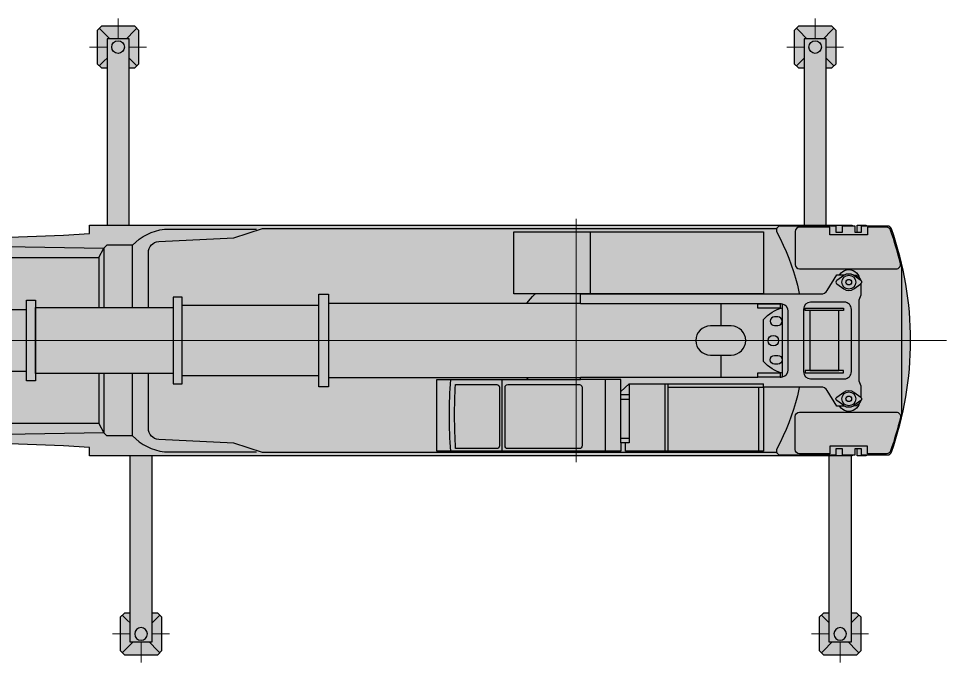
# Model space of a CAD drawing. Header units: millimetres. Extents: x 71603 to 88357, y -346 to 24116.
# Drawn here: x 77282 to 88357, y -346 to 7334 of the extents above; entities that cross this region are included whole.
import ezdxf

# ---------------------------------------------------------------- set-up
doc = ezdxf.new("R2010")
doc.units = ezdxf.units.MM
doc.set_wipeout_variables(frame=1)
doc.layers.get('0').update_dxf_attribs({"color": 170})
doc.layers.add('Техника. Кран GROVE GMK4100', color=250, linetype='Continuous', lineweight=20)
doc.layers.add('Техника. Кран GROVE GMK4100 Штрих', color=7, linetype='Continuous', true_color=0xffda6b)

# ---------------------------------------------------------------- blocks, each defined once
blk = doc.blocks.new('Grove GMK4100-20200927.16455901')
at = {"color": 0, "linetype": 'ByBlock', "lineweight": -2, "transparency": 16777216}
blk.add_wipeout([(-249.0000000000001, 199.19999999999993), (-199.20000000000016, 248.9999999999999), (199.19999999999993, 249.00000000000148), (248.99999999999994, 199.2000000000014), (248.99999999999994, -199.20000000000016), (199.19999999999993, -249.0000000000001), (-199.20000000000016, -249.0000000000001), (-249.0000000000001, -199.20000000000016)], dxfattribs=at)
at = {"layer": 'Техника. Кран GROVE GMK4100 Штрих', "true_color": 0xadadad, "transparency": 16777216}
h = blk.add_hatch(color=253, dxfattribs=at)
h.dxf.hatch_style = 1
h.paths.add_polyline_path([(-249.0000000000001, 199.200000000011), (-249.0000000000001, -199.1999999999891), (-199.2000000000001, -248.9999999999891), (199.1999999999999, -248.9999999999891), (248.9999999999999, -199.1999999999891), (248.9999999999999, 199.200000000011), (199.1999999999999, 249.0000000000111), (-199.2000000000001, 249.0000000000111)])
at = {"color": 0, "linetype": 'ByBlock', "lineweight": -2, "transparency": 16777216}
for p, q in [((-224.1000000000001, 224.1000000000001), (-70.90700708736706, 70.90700708736638)), ((224.0999999999999, 224.1000000000001), (70.90700708736534, 70.90700708736638)), ((-70.90700708736706, -70.90700708736638), (-224.1000000000001, -224.1000000000001)), ((70.90700708736706, -70.90700708736638), (224.0999999999999, -224.1000000000001))]:
    blk.add_line(p, q, dxfattribs=at)
at = {"color": 0, "linetype": 'ByBlock', "lineweight": 5, "transparency": 16777216}
for points in [[(0, 0), (0, 340)], [(-340, 0), (0, 0)], [(0, 0), (340, 0)], [(0, -340), (0, 0)]]:
    blk.add_lwpolyline(points, dxfattribs=at)
at = {"color": 0, "linetype": 'ByBlock', "lineweight": -2, "transparency": 16777216}
blk.add_lwpolyline([(-249.0000000000001, 199.2000000000001), (-249.0000000000001, -199.2000000000001), (-199.2000000000001, -249.0000000000001), (199.1999999999999, -249.0000000000001), (248.9999999999999, -199.2000000000001), (248.9999999999999, 199.2000000000001), (199.1999999999999, 249.0000000000001), (-199.2000000000001, 249.0000000000001)], close=True, dxfattribs=at)
blk.add_circle((0, 0), 100.2776510902387, dxfattribs=at)
blk = doc.blocks.new('Grove GMK4100-20200927.164601')
at = {"color": 0, "linetype": 'ByBlock', "lineweight": -2, "transparency": 16777216}
blk.add_wipeout([(129.99999999999977, -2912.2687313229762), (129.99999999999977, 96.81407056026364), (-130, 96.81407056026364), (-130, -2912.2687313229762)], dxfattribs=at)
at = {"layer": 'Техника. Кран GROVE GMK4100 Штрих', "true_color": 0xadadad, "transparency": 16777216}
h = blk.add_hatch(color=253, dxfattribs=at)
h.dxf.hatch_style = 1
h.paths.add_polyline_path([(-130, 96.81407056026364), (-130, -2912.268731322976), (130, -2912.268731322976), (130, 96.81407056026364)])
at = {"color": 0, "linetype": 'ByBlock', "lineweight": -2, "transparency": 16777216}
blk.add_lwpolyline([(-130, 96.81407056026364), (-130, -2912.268731322976), (130, -2912.268731322976), (130, 96.81407056026364)], close=True, dxfattribs=at)
blk.add_circle((0, 0), 75.12950752593702, dxfattribs=at)
blk = doc.blocks.new('Grove GMK4100-20200927.131759')
at = {"color": 0, "linetype": 'ByBlock', "lineweight": -2, "transparency": 16777216}
for points in [[(3291.834246215937, -1375), (-5808.712809504592, -1375), (-5808.712809504592, -1277.8827248562593), (-6121.936378459213, -1256.7264922744935), (-7198.160105694168, -1217.770583159333), (-7198.160105694168, -1217.770583159333), (-7212.830532529945, -1214.5007994087664), (-7225.517996739533, -1206.442191511007), (-7234.713737971794, -1194.55306822505), (-7239.324222519652, -1180.2472532691208), (-7279.895754034633, -889.149597691895), (-7279.895754034633, -782.6377466226695), (-7276.382234926016, -769.4309906117778), (-7276.382234926018, -769.4309906117778), (-7284.2532950531195, -577.1727231396744), (-7289.419223399634, -384.8227603551277), (-7291.878997787411, -192.41916239277452), (-7291.632131502849, -4.547473508864641e-12), (-7291.632131502847, 9.094947017729282e-13), (-7291.632131502847, 9.094947017729282e-13), (-7291.87899778741, 192.41916239277634), (-7289.419223399631, 384.8227603551295), (-7284.253295053118, 577.1727231396744), (-7276.382234926016, 769.4309906117742), (-7276.382234926016, 769.4309906117787), (-7279.895754034633, 782.6377466226695), (-7279.895754034633, 889.1495976918968), (-7239.324222519652, 1180.2472532691227), (-7239.324222519652, 1180.2472532691227), (-7234.713737971796, 1194.5530682250528), (-7225.517996739533, 1206.4421915110079), (-7212.830532529945, 1214.5007994087673), (-7198.160105694169, 1217.770583159333), (-7198.160105694168, 1217.770583159333), (-6121.936378459213, 1256.7264922744944), (-5808.712809504592, 1277.8827248562611), (-5808.712809504592, 1375.000000000001), (3291.834246215937, 1375.000000000001)], [(3352.8265753478627, 1375), (3459.999999999985, 1375), (3459.999999999985, -1375), (3352.8265753478627, -1375)]]:
    blk.add_wipeout(points, dxfattribs=at)
at = {"layer": 'Техника. Кран GROVE GMK4100 Штрих', "transparency": 16777216}
h = blk.add_hatch(color=256, dxfattribs=at)
h.dxf.hatch_style = 1
edge = h.paths.add_edge_path()
edge.add_line((3291.834246215934, 1375), (3291.834246215934, -1375))
edge.add_line((3291.834246215934, -1375), (-5808.712809504592, -1375))
edge.add_line((-5808.712809504592, -1375), (-5808.712809504592, -1277.882724856259))
edge.add_line((-5808.712809504592, -1277.882724856259), (-6121.936378459213, -1256.726492274494))
edge.add_line((-6121.936378459213, -1256.726492274494), (-7198.160105694168, -1217.770583159332))
edge.add_arc((-7196.155407597211, -1174.230629976098), 43.58607963166883, 187.9344464711009, 267.36380797010895, ccw=False)
edge.add_line((-7239.324222519652, -1180.247253269121), (-7279.895754034631, -889.1495976918959))
edge.add_line((-7279.895754034631, -889.1495976918959), (-7279.895754034631, -782.6377466226695))
edge.add_line((-7279.895754034631, -782.6377466226695), (-7276.382234926015, -769.4309906117787))
edge.add_arc((6387.059280238689, -113.7589674217077), 13679.16444233055, 179.5235100890762, 182.7473636859954, ccw=False)
edge.add_arc((6387.059280238689, 113.7589674217077), 13679.16444233055, 177.2526363140046, 180.4764899109238, ccw=False)
edge.add_line((-7276.382234926015, 769.4309906117787), (-7279.895754034631, 782.6377466226695))
edge.add_line((-7279.895754034631, 782.6377466226695), (-7279.895754034631, 889.1495976918959))
edge.add_line((-7279.895754034631, 889.1495976918959), (-7239.324222519652, 1180.247253269121))
edge.add_arc((-7196.155407597211, 1174.230629976098), 43.58607963166811, 92.63619202989099, 172.0655535288991, ccw=False)
edge.add_line((-7198.160105694168, 1217.770583159332), (-6121.936378459213, 1256.726492274494))
edge.add_line((-6121.936378459213, 1256.726492274494), (-5808.712809504592, 1277.882724856259))
edge.add_line((-5808.712809504592, 1277.882724856259), (-5808.712809504592, 1375))
edge.add_line((-5808.712809504592, 1375), (3291.834246215934, 1375))
h = blk.add_hatch(color=256, dxfattribs=at)
h.dxf.hatch_style = 1
h.paths.add_polyline_path([(3352.826575347863, -1375), (3352.826575347863, 1375), (3459.999999999985, 1375), (3459.999999999985, -1375)])
h = blk.add_hatch(color=256, dxfattribs=at)
h.dxf.hatch_style = 1
h.set_gradient(color1=(115, 115, 115), color2=(194, 194, 194), tint=1)
edge = h.paths.add_edge_path()
edge.add_line((-7052.429133605826, 1094.759561568918), (-6912.903099228297, 1016.168852927552))
edge.add_arc((-6924.1232612266, 996.2491354983043), 22.8623528476238, -48.9579324491051, 60.608781343786404, ccw=False)
edge.add_arc((-6808.795527204683, 863.7763186899391), 152.7779996564998, 131.0420675509025, 179.6658961007148)
edge.add_arc((632.3842738118728, 2.824498790255886e-13), 7643.023288342755, 173.5041316482322, 186.4958683517631)
edge.add_arc((-6808.795527204714, -863.776318689883), 152.7779996565356, 180.3341038990753, 228.9579324491172)
edge.add_arc((-6924.123261226609, -996.2491354983146), 22.86235284762342, -60.608781343786006, 48.95793244912511, ccw=False)
edge.add_line((-6912.903099228305, -1016.168852927562), (-7052.429133605801, -1094.759561568917))
edge.add_arc((-7063.649295604125, -1074.83984413968), 22.86235284762371, 264.90389127333475, 299.39121865627123, ccw=False)
edge.add_arc((-7050.183862943449, -923.8468126891365), 174.4546132812094, 189.8241824925098, 264.903891273334, ccw=False)
edge.add_line((-7222.080268785146, -953.6131989965575), (-7247.515998881589, -795.5625059537618))
edge.add_arc((11977.52218496757, 2.957632209079993), 19241.61447440182, 177.7245587295855, 182.3784374475854, ccw=False)
edge.add_line((-7248.920373471461, 766.9171393520937), (-7222.042221206031, 953.83208891575))
edge.add_arc((-7050.183862943442, 923.8468126891314), 174.4546132812169, 95.09610872667679, 170.1028499843459, ccw=False)
edge.add_arc((-7063.649295604147, 1074.83984413968), 22.86235284762368, 60.608781343735814, 95.09610872667912, ccw=False)
at = {"color": 0, "linetype": 'ByBlock', "lineweight": -2, "transparency": 16777216}
for p, q in [((2686.5504079932, 1375), (2686.5504079932, -1375)), ((2989.192327104567, -1375), (2989.192327104567, 1375))]:
    blk.add_line(p, q, dxfattribs=at)
for points in [[(3291.834246215934, 1375), (3291.834246215934, -1375), (-5808.712809504592, -1375), (-5808.712809504592, -1277.882724856259), (-6121.936378459213, -1256.726492274494), (-7198.160105694168, -1217.770583159332, -0.3611530561092817), (-7239.324222519652, -1180.247253269121), (-7279.895754034631, -889.1495976918959), (-7279.895754034631, -782.6377466226695), (-7276.382234926015, -769.4309906117787, -0.01406764284577776), (-7291.632131502847, 0, -0.01406764284577776), (-7276.382234926015, 769.4309906117787), (-7279.895754034631, 782.6377466226695), (-7279.895754034631, 889.1495976918959), (-7239.324222519652, 1180.247253269121, -0.3611530561092817), (-7198.160105694168, 1217.770583159332), (-6121.936378459213, 1256.726492274494), (-5808.712809504592, 1277.882724856259), (-5808.712809504592, 1375)], [(-7052.429133605826, 1094.759561568918), (-6912.903099228297, 1016.168852927552, -0.5181665174371505), (-6909.111543755447, 979.0057159912711, 0.2154031603997809), (-6961.570929409863, 864.6671947120618, 0.05674794351061465), (-6961.570929409933, -864.6671947114462, 0.2154031604008307), (-6909.111543755462, -979.0057159912765, -0.518166517437244), (-6912.903099228305, -1016.168852927562), (-7052.429133605801, -1094.759561568917, -0.1516255561980948), (-7065.680081818762, -1097.611824402268, -0.3398421760004866), (-7222.080268785146, -953.6131989965575), (-7247.515998881589, -795.5625059537618, -0.02030916821908614), (-7248.920373471461, 766.9171393520937), (-7222.042221206031, 953.83208891575, -0.3394870628608464), (-7065.680081818789, 1097.611824402268, -0.1516255561981221)]]:
    blk.add_lwpolyline(points, format="xyb", close=True, dxfattribs=at)
for points in [[(-5298.097796681453, 1137.134854744771, -0.1662659055390746), (-4917.087489025202, 1329.24682380131)], [(2686.5504079932, -1334.415505756217), (-3744.060602991027, -1334.415505756217), (-4089.268908004276, -1222.723262985877), (-4984.609266205177, -1179.073534168212, -0.4000166114830424), (-5107.509232143871, -1050.035970288934), (-5107.509232143871, 1050.035970288935, -0.4000166114830424), (-4984.609266205177, 1179.073534168211), (-4089.268908004276, 1222.723262985877), (-3744.060602991027, 1334.415505756217), (2686.5504079932, 1334.415505756217)], [(-7276.382234926015, 769.4309906117787, -0.0005288306343128506), (-7274.964709153515, 798.3320852056495), (-7249.245399150677, 958.1448664829431, -0.3632507626532749), (-7051.486974786501, 1125.837291649776), (-5639.596842986473, 1102.91382417758), (-5639.596842986473, 0), (-5639.596842986473, -1102.91382417758), (-7051.486974786501, -1125.837291649776, -0.3632507626532749), (-7249.245399150677, -958.1448664829431), (-7274.964709153515, -798.3320852056495, -0.0005288306343128506), (-7276.382234926015, -769.4309906117787)], [(-5698.260675176862, -989.0140600611921), (-6808.577816130244, -989.0140600611921, -0.4163145322948332), (-6934.0316118747, -863.0963492661249, -0.03232132957061997), (-6983.098945478065, 0, -0.03232132957061997), (-6934.0316118747, 863.0963492661249, -0.4163145322948332), (-6808.577816130244, 989.0140600611921), (-5698.260675176862, 989.0140600611921)], [(-5298.097796681453, -1137.134854744771, 0.1662659055390746), (-4917.087489025202, -1329.24682380131)]]:
    blk.add_lwpolyline(points, format="xyb", dxfattribs=at)
for points in [[(-4917.087489025201, 1329.24682380131), (-3818.843671934971, 1329.24682380131)], [(-6808.577816130244, 989.0140600611921), (-7051.48697478653, 1125.837291649777)], [(-5298.097796681453, 1137.134854744771), (-5603.125101411773, 1137.134854744771), (-5639.596842986473, 1102.91382417758)], [(-5298.097796681453, -1137.134854744771), (-5298.097796681453, 0), (-5298.097796681453, 1137.134854744771)], [(-5698.260675176862, 989.0140600611921), (-5639.596842986473, 1102.91382417758)], [(-5698.260675176862, 989.0140600611921), (-5698.260675176862, -989.0140600611921)], [(-6808.577816130244, -989.0140600611921), (-7051.486974786501, -1125.837291649776)], [(-5698.260675176862, -989.0140600611921), (-5639.596842986473, -1102.91382417758)], [(-5298.097796681453, -1137.134854744771), (-5603.125101411773, -1137.134854744771), (-5639.596842986473, -1102.91382417758)], [(-4917.087489025201, -1329.24682380131), (-3818.843671934971, -1329.24682380131)]]:
    blk.add_lwpolyline(points, dxfattribs=at)
blk.add_lwpolyline([(3352.826575347863, -1375), (3352.826575347863, 1375), (3459.999999999985, 1375), (3459.999999999985, -1375)], close=True, dxfattribs=at)
blk.add_circle((0, 0), 740.4845340068568, dxfattribs=at)
blk = doc.blocks.new('Grove GMK4100-20200927.133642')
at = {"color": 0, "linetype": 'ByBlock', "lineweight": -2, "transparency": 16777216}
blk.add_wipeout([(2433.1155141658664, 385.25849417738846), (2166.8844858341317, 385.25849417738846), (2166.8844858341317, 435.7486297066571), (50.72356485779085, 435.7486297066571), (50.72356485779085, 554.720632342367), (-747.5449256845457, 554.720632342367), (-747.5449256845457, 1295.7232678072178), (2235.485283085406, 1295.7232678072178), (2235.485283085406, 554.720632342367), (2921.9859721534135, 554.720632342367), (2921.9859721534135, 554.720632342367), (2943.673198924873, 557.5194681637568), (2963.9392846553505, 565.7325708756862), (2981.4562141737442, 578.8217445409482), (2995.076121608918, 595.9292694481101), (2995.076121608918, 595.9292694481101), (3108.3510493334898, 783.1829472120744), (3201.1448783657715, 783.1829472120744), (3201.1448783657715, 783.1829472120744), (3225.653114230939, 793.4383220001882), (3251.9890301644346, 796.9377318377601), (3278.3249460979296, 793.4383220001882), (3302.833181963098, 783.1829472120744), (3311.0465602962418, 783.1829472120744), (3311.0465602962418, 783.1829472120744), (3336.8064103034917, 779.2063601404861), (3360.1679268679263, 767.6468332927479), (3378.956069900585, 749.580599636608), (3391.4215966166335, 726.6896896322987), (3394.730414894207, 714.9088929352101), (3395.4106125208596, 714.3972122483347), (3395.4106125208596, 714.3972122483347), (3401.9835432666127, 706.6218295378067), (3404.5385157167766, 696.7662671153721), (3402.5709650212643, 686.7768357429559), (3396.4694499379825, 678.6262830885589), (3396.4694499379825, 678.626283088558), (3396.4694499379825, 539.9177679159193), (3370.6776957854736, 479.65099682542586), (3370.6776957854736, -479.65099682542404), (3396.4694499379825, -539.9177679159175), (3396.4694499379825, -678.6262830885571), (3396.4694499379825, -678.6262830885571), (3402.5709650212643, -686.776835742955), (3404.5385157167766, -696.7662671153712), (3401.9835432666127, -706.6218295378067), (3395.4106125208596, -714.3972122483328), (3395.4106125208596, -714.3972122483328), (3394.730414894207, -714.9088929352092), (3394.730414894207, -714.9088929352092), (3385.6634357233843, -739.3460164535336), (3369.649360677201, -759.9113396347793), (3348.1791569673514, -774.6901579160731), (3323.2517767448344, -782.3065108737555), (3311.0465602962418, -783.1829472120726), (3302.833181963098, -783.1829472120726), (3302.833181963098, -783.1829472120726), (3278.3249460979296, -793.4383220001873), (3251.9890301644346, -796.9377318377583), (3225.653114230939, -793.4383220001873), (3201.1448783657715, -783.1829472120726), (3201.1448783657715, -783.1829472120726), (3108.3510493334898, -783.1829472120726), (2995.076121608918, -595.9292694481082), (2995.076121608918, -595.9292694481082), (2981.4562141737442, -578.8217445409482), (2963.9392846553505, -565.7325708756853), (2943.673198924873, -557.5194681637558), (2921.9859721534135, -554.7206323423661), (2921.9859721534135, -554.7206323423661), (2235.485283085406, -554.7206323423661), (2235.485283085406, -1321.7890407906589), (587.6847259560013, -1321.7890407906589), (587.6847259560013, -1221.3305232936318), (533.1150897721234, -1221.3305232936318), (533.1150897721234, -1321.7890407906589), (-1663.443583620654, -1321.7890407906589), (-1663.443583620654, -465.83934126374425), (50.72356485779085, -465.8393412637424), (50.72356485779085, -435.7486297066571), (2166.884475834143, -435.7486297066571), (2166.8844858341317, -385.2584941773903), (2433.1155141658664, -385.2584941773903), (2433.1155141658664, -435.7486297066571), (2443.2513938840193, -435.7486297066571), (2443.2513938840193, -435.7486297066571), (2447.8176701774073, -435.6264973625948), (2452.370889314108, -435.26044956489295), (2456.8980314740593, -434.6515330183829), (2461.3861514036826, -433.80148890521014), (2461.3861514036826, -389.4281148928121), (2461.3861514036826, -389.4281148928121), (2406.9338589091726, -373.39304362637176), (2355.272487484741, -349.87117356945873), (2307.425610777119, -319.32854667272477), (2264.3412253401343, -282.3703080790783), (2234.612867025832, -249.57878333789267), (2234.612867025832, 249.57878333789267), (2234.612867025832, 249.57878333789267), (2273.387497485588, 291.03603482827566), (2317.5990208973353, 326.63823793482425), (2366.37146844727, 355.6800014559385), (2418.738505122941, 377.5859170550748), (2461.3861514036826, 389.428114892813), (2461.3861514036826, 433.80148890521104), (2461.3861514036826, 433.80148890521104), (2456.8980314740593, 434.6515330183838), (2452.370889314108, 435.26044956489386), (2447.8176701774073, 435.6264973625948), (2443.2513938840193, 435.7486297066571), (2443.2513938840193, 435.7486297066571), (2433.1155141658664, 435.7486297066571)], dxfattribs=at)
at = {"layer": 'Техника. Кран GROVE GMK4100 Штрих', "transparency": 16777216}
h = blk.add_hatch(color=256, dxfattribs=at)
h.dxf.hatch_style = 1
edge = h.paths.add_edge_path()
edge.add_line((2433.115514165867, 435.7486297066571), (2433.115514165867, 385.2584941773894))
edge.add_line((2433.115514165867, 385.2584941773894), (2166.884485834133, 385.2584941773894))
edge.add_line((2166.884485834133, 385.2584941773894), (2166.884485834133, 435.7486297066571))
edge.add_line((2166.884485834133, 435.7486297066571), (50.72356485779164, 435.7486297066571))
edge.add_line((50.72356485779164, 435.7486297066571), (50.72356485779164, 554.720632342367))
edge.add_line((50.72356485779164, 554.720632342367), (-747.5449256845459, 554.720632342367))
edge.add_line((-747.5449256845459, 554.720632342367), (-747.5449256845459, 1295.723267807218))
edge.add_line((-747.5449256845459, 1295.723267807218), (2235.485283085407, 1295.723267807218))
edge.add_line((2235.485283085407, 1295.723267807218), (2235.485283085407, 554.720632342367))
edge.add_line((2235.485283085407, 554.720632342367), (2921.985972153414, 554.720632342367))
edge.add_arc((2921.985972153414, 640.1435219841078), 85.42288964174077, 270, 328.8290963975832)
edge.add_line((2995.076121608919, 595.9292694481082), (3108.351049333491, 783.1829472120735))
edge.add_line((3108.351049333491, 783.1829472120735), (3201.144878365772, 783.1829472120735))
edge.add_arc((3251.989030164435, 696.0883929450283), 100.8493388927303, 59.72442632841887, 120.2755736715811, ccw=False)
edge.add_line((3302.833181963098, 783.1829472120735), (3311.046560296243, 783.1829472120735))
edge.add_arc((3311.046560296243, 697.7600575703364), 85.42288964173713, 11.580950680652222, 90, ccw=False)
edge.add_line((3394.730414894208, 714.908892935211), (3395.41061252086, 714.3972122483319))
edge.add_arc((3381.637748767855, 696.0883929450356), 22.91079745970457, -49.656599330576626, 53.04757671645649, ccw=False)
edge.add_line((3396.469449937984, 678.6262830885571), (3396.469449937984, 539.9177679159184))
edge.add_line((3396.469449937984, 539.9177679159184), (3370.677695785474, 479.650996825425))
edge.add_line((3370.677695785474, 479.650996825425), (3370.677695785474, -479.650996825425))
edge.add_line((3370.677695785474, -479.650996825425), (3396.469449937984, -539.9177679159184))
edge.add_line((3396.469449937984, -539.9177679159184), (3396.469449937984, -678.6262830885607))
edge.add_arc((3381.637748767856, -696.0883929450356), 22.91079745970347, -53.0475767164603, 49.656599330574124, ccw=False)
edge.add_line((3395.41061252086, -714.3972122483319), (3394.730414894208, -714.9088929352074))
edge.add_arc((3311.046560296239, -697.7600575703254), 85.42288964174469, 270.00000000000244, 348.4190493193435, ccw=False)
edge.add_line((3311.046560296243, -783.1829472120735), (3302.833181963098, -783.1829472120735))
edge.add_arc((3251.989030164435, -696.0883929450283), 100.8493388927303, 239.7244263284189, 300.2755736715811, ccw=False)
edge.add_line((3201.144878365772, -783.1829472120735), (3108.351049333491, -783.1829472120735))
edge.add_line((3108.351049333491, -783.1829472120735), (2995.076121608919, -595.9292694481119))
edge.add_arc((2921.985972153412, -640.1435219841151), 85.4228896417457, 31.17090360241821, 89.99999999999878)
edge.add_line((2921.985972153414, -554.720632342367), (2235.485283085407, -554.720632342367))
edge.add_line((2235.485283085407, -554.720632342367), (2235.485283085407, -1321.78904079066))
edge.add_line((2235.485283085407, -1321.78904079066), (587.6847259560018, -1321.78904079066))
edge.add_line((587.6847259560018, -1321.78904079066), (587.6847259560018, -1221.330523293633))
edge.add_line((587.6847259560018, -1221.330523293633), (533.1150897721236, -1221.330523293633))
edge.add_line((533.1150897721236, -1221.330523293633), (533.1150897721236, -1321.78904079066))
edge.add_line((533.1150897721236, -1321.78904079066), (-1663.443583620654, -1321.78904079066))
edge.add_line((-1663.443583620654, -1321.78904079066), (-1663.443583620654, -465.8393412637452))
edge.add_line((-1663.443583620654, -465.8393412637452), (50.72356485779164, -465.8393412637452))
edge.add_line((50.72356485779164, -465.8393412637452), (50.72356485779164, -435.7486297066571))
edge.add_line((50.72356485779164, -435.7486297066571), (2166.884475834144, -435.7486297066571))
edge.add_line((2166.884475834144, -435.7486297066571), (2166.884485834133, -385.2584941773894))
edge.add_line((2166.884485834133, -385.2584941773894), (2433.115514165867, -385.2584941773894))
edge.add_line((2433.115514165867, -385.2584941773894), (2433.115514165867, -435.7486297066571))
edge.add_line((2433.115514165867, -435.7486297066571), (2443.25139388402, -435.7486297066571))
edge.add_arc((2443.251393884031, -350.3257400649163), 85.42288964174077, 269.9999999999927, 282.256814013788)
edge.add_line((2461.386151403683, -433.8014889052138), (2461.386151403683, -389.428114892813))
edge.add_arc((2547.796033778455, 4.477463619987248), 403.2719585534379, 219.049191893591, 257.6271803186674, ccw=False)
edge.add_line((2234.612867025833, -249.5787833378927), (2234.612867025833, 249.5787833378927))
edge.add_arc((2547.796033778455, -4.477463619987248), 403.2719585534358, 102.3728196813326, 140.950808106409, ccw=False)
edge.add_line((2461.386151403683, 389.428114892813), (2461.386151403683, 433.8014889052101))
edge.add_arc((2443.251393884013, 350.3257400649163), 85.422889641741, 77.74318598619959, 89.99999999999514)
edge.add_line((2443.25139388402, 435.7486297066571), (2433.115514165867, 435.7486297066571))
edge = h.paths.add_edge_path(flags=16)
edge.add_arc((4968.819508526492, -893.8141910271734), 6421.470659896836, 176.7174534996032, 183.52935050982, ccw=False)
edge.add_line((-1442.115479822478, -526.1213693962782), (-948.8387817955081, -526.1213693962782))
edge.add_arc((-948.8387817955081, -557.7551208155201), 31.63375141924189, 0, 90, ccw=False)
edge.add_line((-917.2050303762662, -557.7551208155201), (-917.2050303762662, -1257.485139973796))
edge.add_arc((-948.8387817955081, -1257.485139973796), 31.63375141924189, 270, 360, ccw=False)
edge.add_line((-948.8387817955081, -1289.118891393038), (-1440.4721551275, -1289.118891393038))
edge = h.paths.add_edge_path(flags=16)
edge.add_line((-819.1393760247302, -526.1213693962782), (37.24133516826259, -526.1213693962782))
edge.add_arc((37.24133516826259, -557.7551208155201), 31.63375141924189, 0, 90, ccw=False)
edge.add_line((68.87508658750448, -557.7551208155201), (68.87508658750448, -1257.485139973796))
edge.add_arc((37.24133516826259, -1257.485139973796), 31.63375141924189, 270, 360, ccw=False)
edge.add_line((37.24133516826259, -1289.118891393038), (-819.1393760247302, -1289.118891393038))
edge.add_arc((-819.1393760247302, -1257.485139973796), 31.63375141924189, 180, 270, ccw=False)
edge.add_line((-850.773127443972, -1257.485139973796), (-850.773127443972, -557.7551208155201))
edge.add_arc((-819.1393760247302, -557.7551208155201), 31.63375141924189, 90, 180, ccw=False)
h = blk.add_hatch(color=256, dxfattribs=at)
h.dxf.hatch_style = 1
h.set_gradient(color1=(89, 89, 89), color2=(138, 138, 138), tint=1, name='CYLINDER')
h.paths.add_polyline_path([(2785.524086959864, 358.3166002092039), (2785.524086959864, -358.3166002091966), (3134.475913040151, -358.3166002091966), (3134.475913040151, 358.3166002092039)])
h = blk.add_hatch(color=256, dxfattribs=at)
h.dxf.hatch_style = 1
h.set_gradient(color1=(115, 115, 115), color2=(194, 194, 194), tint=1)
edge = h.paths.add_edge_path()
edge.add_arc((4968.819508526507, -893.8141910271952), 6421.470659896851, 176.717453499603, 183.5293505098198, ccw=False)
edge.add_line((-1442.115479822478, -526.1213693962782), (-948.8387817955081, -526.1213693962782))
edge.add_arc((-948.8387817955081, -557.7551208155201), 31.63375141924189, 0, 90, ccw=False)
edge.add_line((-917.2050303762662, -557.7551208155201), (-917.2050303762662, -1257.485139973796))
edge.add_arc((-948.8387817955081, -1257.485139973796), 31.63375141924189, 270.0000000000004, 360, ccw=False)
edge.add_line((-948.8387817955081, -1289.118891393038), (-1440.472155127503, -1289.118891393038))
at = {"layer": 'Техника. Кран GROVE GMK4100 Штрих', "true_color": 0xbdbdbd, "transparency": 16777216}
h = blk.add_hatch(color=9, dxfattribs=at)
h.dxf.hatch_style = 1
edge = h.paths.add_edge_path()
edge.add_line((-819.1393760247302, -526.1213693962782), (37.24133516826259, -526.1213693962782))
edge.add_arc((37.24133516826259, -557.7551208155201), 31.63375141924189, 0, 90, ccw=False)
edge.add_line((68.87508658750448, -557.7551208155201), (68.87508658750448, -1257.485139973796))
edge.add_arc((37.24133516826259, -1257.485139973796), 31.63375141924189, 270, 360, ccw=False)
edge.add_line((37.24133516826259, -1289.118891393038), (-819.1393760247302, -1289.118891393038))
edge.add_arc((-819.1393760247302, -1257.485139973796), 31.63375141924189, 180, 270, ccw=False)
edge.add_line((-850.773127443972, -1257.485139973796), (-850.773127443972, -557.7551208155201))
edge.add_arc((-819.1393760247302, -557.7551208155201), 31.63375141924189, 90, 180, ccw=False)
at = {"color": 0, "linetype": 'ByBlock', "lineweight": -2, "transparency": 16777216}
for p, q in [((164.7786348439113, 1295.723267807218), (164.7786348439113, 554.720632342367)), ((1724.344271279813, 435.7486297066571), (1724.344271279813, 173.6854650792957)), ((1724.344271279813, -173.6854650792957), (1724.344271279813, -435.7486297066571)), ((-887.8326748319087, -465.8393412637452), (-887.8326748319087, -1321.78904079066)), ((345.396324789559, -465.8393412637452), (345.396324789559, -1321.78904079066)), ((533.1150897721309, -1221.330523293633), (533.1150897721236, -465.8393412637452)), ((632.2112567139557, -518.6156945865587), (2235.485283085407, -518.6156945865587)), ((1056.756137253542, -518.6156945865587), (1056.756137253542, -1321.78904079066)), ((1092.741351805395, -518.6156945865587), (1092.741351805395, -1321.78904079066)), ((1092.741351805395, -554.720632342367), (2235.485283085407, -554.720632342367)), ((2173.399774270947, -554.720632342367), (2173.399774270947, -1321.78904079066))]:
    blk.add_line(p, q, dxfattribs=at)
for points in [[(2433.115514165867, 435.7486297066571), (2433.115514165867, 385.2584941773894), (2166.884485834133, 385.2584941773894), (2166.884485834133, 435.7486297066571), (50.72356485779164, 435.7486297066571), (50.72356485779164, 554.720632342367), (-747.5449256845459, 554.720632342367), (-747.5449256845459, 1295.723267807218), (2235.485283085407, 1295.723267807218), (2235.485283085407, 554.720632342367), (2921.985972153414, 554.720632342367, 0.2624807882050129), (2995.076121608919, 595.9292694481082), (3108.351049333491, 783.1829472120735), (3201.144878365772, 783.1829472120735, -0.2705283526048915), (3302.833181963098, 783.1829472120735), (3311.046560296243, 783.1829472120735, -0.3561776428954531), (3394.730414894208, 714.908892935211), (3395.41061252086, 714.3972122483319, -0.48075264966974), (3396.469449937984, 678.6262830885571), (3396.469449937984, 539.9177679159184), (3370.677695785474, 479.650996825425), (3370.677695785474, -479.650996825425), (3396.469449937984, -539.9177679159184), (3396.469449937984, -678.6262830885607, -0.48075264966974), (3395.41061252086, -714.3972122483319), (3394.730414894208, -714.9088929352074, -0.3561776428954531), (3311.046560296243, -783.1829472120735), (3302.833181963098, -783.1829472120735, -0.2705283526048915), (3201.144878365772, -783.1829472120735), (3108.351049333491, -783.1829472120735), (2995.076121608919, -595.9292694481119, 0.2624807882050129), (2921.985972153414, -554.720632342367), (2235.485283085407, -554.720632342367), (2235.485283085407, -1321.78904079066), (587.6847259560018, -1321.78904079066), (587.6847259560018, -1221.330523293633), (533.1150897721236, -1221.330523293633), (533.1150897721236, -1321.78904079066), (-1663.443583620654, -1321.78904079066), (-1663.443583620654, -465.8393412637452), (50.72356485779164, -465.8393412637452), (50.72356485779164, -435.7486297066571), (2166.884475834144, -435.7486297066571), (2166.884485834133, -385.2584941773894), (2433.115514165867, -385.2584941773894), (2433.115514165867, -435.7486297066571), (2443.25139388402, -435.7486297066571, 0.05353148598027818), (2461.386151403683, -433.8014889052138), (2461.386151403683, -389.428114892813, -0.1699362830090646), (2234.612867025833, -249.5787833378927), (2234.612867025833, 249.5787833378927, -0.1699362830090646), (2461.386151403683, 389.428114892813), (2461.386151403683, 433.8014889052101, 0.05353148598027818), (2443.25139388402, 435.7486297066571)], [(3283.765025793458, 371.5342340982752, 0.414213562373095), (3198.342136151718, 456.957123740016), (2796.348232750221, 456.957123740016, 0.414213562373095), (2710.92534310848, 371.5342340982752), (2710.92534310848, -371.5342340982752, 0.414213562373095), (2796.348232750221, -456.957123740016), (3198.342136151718, -456.957123740016, 0.414213562373095), (3283.765025793458, -371.5342340982752)], [(2403.443405124592, 283.5242293522169), (2367.263848126051, 283.5242293522169, 0.9999999999999999), (2367.263848126051, 176.9423038002278), (2403.443405124592, 176.9423038002278, 0.9999999999999999)], [(1848.398506415077, 173.6854650792957), (1600.29003614455, 173.6854650792957, 0.9999999999999999), (1600.29003614455, -173.6854650792957), (1848.398506415077, -173.6854650792957, 0.9999999999999999)], [(2403.443405124592, -283.5242293522169), (2367.263848126051, -283.5242293522169, -0.9999999999999999), (2367.263848126051, -176.9423038002278), (2403.443405124592, -176.9423038002278, -0.9999999999999999)], [(-1440.4721551275, -1289.118891393038, -0.02973126343770803), (-1442.115479822478, -526.1213693962782), (-948.8387817955081, -526.1213693962782, -0.414213562373095), (-917.2050303762662, -557.7551208155201), (-917.2050303762662, -1257.485139973796, -0.414213562373094), (-948.8387817955081, -1289.118891393038)], [(-819.1393760247302, -526.1213693962782), (37.24133516826259, -526.1213693962782, -0.414213562373095), (68.87508658750448, -557.7551208155201), (68.87508658750448, -1257.485139973796, -0.414213562373095), (37.24133516826259, -1289.118891393038), (-819.1393760247302, -1289.118891393038, -0.414213562373095), (-850.773127443972, -1257.485139973796), (-850.773127443972, -557.7551208155201, -0.414213562373095)]]:
    blk.add_lwpolyline(points, format="xyb", close=True, dxfattribs=at)
for points in [[(3201.144878365769, 783.1829472120735, 0.02914149739410071), (3191.36328343549, 776.6806257510398), (3108.567447808007, 714.3972122483319, 0.4991001088231935), (3108.567447808007, 677.7795736417393), (3191.363283435492, 615.4961601390278, 0.3341337167736097), (3312.614776893377, 615.4961601390314), (3395.41061252086, 677.7795736417393, 0.01479700986173469), (3396.469449937984, 678.6262830885571, 0.01479700986173469)], [(3312.614776893375, 776.6806257510434, 0.02914149739402252), (3302.833181963098, 783.1829472120735, 0.02052462618444797)], [(2461.386151403683, -433.8014889052138, 0.3528579911905605), (2528.674283525761, -350.3257400649163), (2528.674283525761, 350.3257400649163, 0.3528579911905605), (2461.386151403683, 433.8014889052101)], [(-1499.522415061074, -1321.78904079066, -0.03336082845125029), (-1499.522415061074, -465.8393412637452)], [(3201.144878365769, -783.1829472120735, -0.02914149739410071), (3191.36328343549, -776.6806257510398), (3108.567447808007, -714.3972122483319, -0.4991001088231935), (3108.567447808007, -677.7795736417393), (3191.363283435492, -615.4961601390314, -0.3341337167736097), (3312.614776893377, -615.4961601390314), (3395.41061252086, -677.7795736417393, -0.01479700986173469), (3396.469449937984, -678.6262830885607, -0.01479700986173469)], [(3312.614776893375, -776.6806257510398, -0.02914149739402252), (3302.833181963098, -783.1829472120735, -0.02052462618444797)]]:
    blk.add_lwpolyline(points, format="xyb", dxfattribs=at)
for points in [[(3394.730414894206, 714.908892935211), (3312.614776893375, 776.6806257510434)], [(2235.485283085407, 554.720632342367), (50.72356485779164, 554.720632342367)], [(50.72356485779164, 554.720632342367), (2235.485283085407, 554.720632342367)], [(2166.884485834133, 435.7486297066571), (2433.115514165867, 435.7486297066571)], [(2433.115504165849, 435.7486297066571), (2166.884485834133, 435.7486297066571)], [(2461.386151403683, -389.428114892813), (2461.386151403683, 389.428114892813)], [(2433.115514165867, -435.7486297066571), (2166.884485834133, -435.7486297066571)], [(2433.115504165879, -435.7486297066571), (2166.884485834133, -435.7486297066571)], [(533.1150897721236, -465.8393412637452), (50.72356485779164, -465.8393412637452)], [(632.2112567139557, -518.6156945865587), (533.1150897721236, -606.8106682072903)], [(632.2112567139557, -518.6156945865587), (632.2112567139557, -1221.330523293633), (587.6847259560018, -1221.330523293633)], [(2235.485283085407, -554.720632342367), (2235.485283085407, -518.6156945865587)], [(533.1150897721236, -643.7956920121287), (632.2112567139557, -643.7956920121287)], [(533.1150897721236, -697.8506436591706), (632.2112567139557, -697.8506436591706)], [(3394.730414894206, -714.9088929352147), (3312.614776893375, -776.6806257510398)], [(533.1150897721236, -1164.430528243131), (632.2112567139557, -1164.430528243131)]]:
    blk.add_lwpolyline(points, dxfattribs=at)
for points in [[(3190.238006374391, 358.3166002092039), (2729.76199362558, 358.3166002092039), (2729.76199362558, 386.3629928498558), (3190.238006374391, 386.3629928498558)], [(2785.524086959864, 358.3166002092039), (2785.524086959864, -358.3166002091966), (3134.475913040151, -358.3166002091966), (3134.475913040151, 358.3166002092039)], [(3190.238006374391, -358.3166002091966), (2729.76199362558, -358.3166002091966), (2729.76199362558, -386.3629928498485), (3190.238006374391, -386.3629928498485)]]:
    blk.add_lwpolyline(points, close=True, dxfattribs=at)
for centre, radius in [((3251.989030164434, 696.0883929450356), 82.94427233323222), ((3251.989030164434, 696.0883929450356), 33.33269679563818), ((2351.804204099113, -2.268238360091345), 62.30014302866766), ((3251.989030164434, -696.0883929450356), 82.94427233323222), ((3251.989030164434, -696.0883929450356), 33.33269679563818)]:
    blk.add_circle(centre, radius, dxfattribs=at)
blk = doc.blocks.new('Grove GMK4100-20200927.123137')
at = {"color": 0, "linetype": 'ByBlock', "lineweight": -2, "transparency": 16777216}
blk.add_wipeout([(1290.7406525011963, 794.8639096716943), (1159.0565881818911, 728.4161316475329), (1023.9641605499122, 669.2043423104597), (885.8606272360399, 617.4026619687615), (745.1521004362593, 573.1634204988327), (602.2523526836933, 536.616709398485), (457.58160009427263, 507.86999923523354), (311.5652666641775, 487.00782361449455), (164.63273325279673, 474.0915305970384), (17.216074929996655, 469.15910229668634), (-130.251209599304, 472.2250431887428), (-277.3354727569505, 483.2803374576206), (-423.60419329115103, 502.29247550906666), (-568.627248163959, 529.2055495690438), (-711.9781773864833, 563.9404180881284), (-853.2354380824046, 606.3949384679881), (-991.983644092052, 656.4442674255647), (-1127.8147874718243, 713.9412281117006), (-1260.3294382969577, 778.7167429046553), (-1290.740652501123, 794.8639096718111), (-1290.740652501123, 794.8639096718111), (-1309.8511176637126, 800.6672835958939), (-1329.7145794025082, 798.5859582045464), (-1347.207001050384, 788.947275072178), (-1359.5772525503833, 773.2671632913257), (-1364.8797959204694, 754.0117209063369), (-1364.999999999991, 750.5342538456321), (-1364.9999999999834, 88.34862171577697), (-1287.0252490276307, 88.34862171577697), (-1287.0252490276307, 15.907880432831007), (-1364.9999999999834, 15.907880432831007), (-1364.9999999999834, -138.8923078744699), (-1287.0252490276307, -138.8923078744699), (-1287.0252490276307, -211.33304915741564), (-1364.9999999999834, -211.33304915741564), (-1364.9999999999834, -524.718086147637), (-1364.9999999999834, -524.718086147637), (-1362.6355290285487, -539.9681395790983), (-1355.7641414399786, -553.7862033090439), (-1345.0310648924058, -564.874752378292), (-1331.4441420895143, -572.1925649876355), (-1331.4441420895143, -572.1925649876353), (-1331.4441420895153, -572.1925649876348), (-1161.741307759612, -628.022198878589), (-989.7094594424566, -676.1994047396977), (-815.6934799259012, -716.6275987742354), (-640.0422297071951, -749.2257321043182), (-463.10784761096664, -773.9284532545555), (-285.24504483494655, -790.6862391661573), (-106.81039383869229, -799.465494478846), (71.8383864990709, -800.2486188815346), (250.34314802140557, -793.0340423967443), (428.3460312947186, -777.8362285280398), (605.4901830314958, -754.6856452641546), (781.4204714959549, -723.6287039979472), (955.7841984583965, -684.7276664826381), (1128.231806270959, -638.0605200118578), (1298.4175786472524, -583.7208210737435), (1331.4441420895384, -572.1925649876353), (1331.4441420895384, -572.1925649876353), (1345.0310648924299, -564.874752378292), (1355.7641414400025, -553.7862033090437), (1362.6355290285724, -539.9681395790983), (1365.0000000000073, -524.718086147637), (1365.0000000000073, -524.718086147637), (1365.0000000000002, -211.33304915741542), (1287.0252490276473, -211.33304915741564), (1287.0252490276473, -138.89230787446922), (1365.0000000000073, -138.89230787446922), (1365.0000000000002, 15.907880432831917), (1287.0252490276473, 15.907880432831917), (1287.0252490276473, 88.34862171577788), (1365.0000000000073, 88.34862171577788), (1365.0000000000073, 750.5342538456175), (1365.0000000000073, 750.5342538456175), (1361.0397131689028, 770.1098804217609), (1349.7817089246835, 786.6067397613565), (1332.996595961851, 797.430279406879), (1313.3242619821212, 800.878221318108), (1293.8586839311438, 796.4082885697812), (1290.7406525011468, 794.8639096717966)], dxfattribs=at)
at = {"layer": 'Техника. Кран GROVE GMK4100 Штрих', "true_color": 0xadadad, "transparency": 16777216}
h = blk.add_hatch(color=253, dxfattribs=at)
h.dxf.hatch_style = 1
edge = h.paths.add_edge_path()
edge.add_arc((1.452607416463887e-10, 3189.1046177002), 2719.999999999941, 241.67079127420908, 298.32920872578575, ccw=False)
edge.add_arc((-1314.638871545832, 750.5342538456327), 50.36112845415914, 61.67079127421618, 180.0000000000008)
edge.add_line((-1364.999999999991, 750.5342538456321), (-1364.999999999984, 88.34862171577743))
edge.add_line((-1364.999999999984, 88.34862171577743), (-1287.025249027631, 88.34862171577743))
edge.add_line((-1287.025249027631, 88.34862171577743), (-1287.025249027631, 15.90788043283146))
edge.add_line((-1287.025249027631, 15.90788043283146), (-1364.999999999984, 15.90788043283146))
edge.add_line((-1364.999999999984, 15.90788043283146), (-1364.999999999984, -138.8923078744697))
edge.add_line((-1364.999999999984, -138.8923078744697), (-1287.025249027631, -138.8923078744697))
edge.add_line((-1287.025249027631, -138.8923078744697), (-1287.025249027631, -211.3330491574156))
edge.add_line((-1287.025249027631, -211.3330491574156), (-1364.999999999984, -211.3330491574156))
edge.add_line((-1364.999999999984, -211.3330491574156), (-1364.999999999984, -524.7180861476368))
edge.add_arc((-1314.63887154583, -524.7180861476385), 50.36112845415323, 179.999999999998, 250.5067822664695)
edge.add_arc((1.182343112304807e-11, 3189.104617700228), 3990.000000000021, 250.5067822664695, 289.4932177335305)
edge.add_arc((1314.638871545854, -524.7180861476385), 50.36112845415322, 289.4932177335305, 360.000000000002)
edge.add_line((1365.000000000007, -524.7180861476368), (1365, -211.3330491574152))
edge.add_line((1365, -211.3330491574152), (1287.025249027647, -211.3330491574156))
edge.add_line((1287.025249027647, -211.3330491574156), (1287.025249027647, -138.8923078744692))
edge.add_line((1287.025249027647, -138.8923078744692), (1365.000000000007, -138.8923078744692))
edge.add_line((1365.000000000007, -138.8923078744692), (1365, 15.90788043283192))
edge.add_line((1365, 15.90788043283192), (1287.025249027647, 15.90788043283192))
edge.add_line((1287.025249027647, 15.90788043283192), (1287.025249027647, 88.34862171577788))
edge.add_line((1287.025249027647, 88.34862171577788), (1365.000000000007, 88.34862171577788))
edge.add_line((1365.000000000007, 88.34862171577788), (1365.000000000007, 750.5342538456175))
edge.add_arc((1314.638871545852, 750.5342538456204), 50.36112845415551, 359.9999999999968, 478.3292087257814)
at = {"color": 0, "linetype": 'ByBlock', "lineweight": -2, "transparency": 16777216}
blk.add_line((894.6542292131462, -690.7421071111598), (-893.2504766495431, -690.7421071111594), dxfattribs=at)
blk.add_lwpolyline([(1290.740652501197, 794.8639096716947, -0.2523816781785304), (-1290.740652501123, 794.8639096718111, 0.5676705699464634), (-1364.999999999991, 750.5342538456321), (-1364.999999999984, 88.34862171577743), (-1287.025249027631, 88.34862171577743), (-1287.025249027631, 15.90788043283146), (-1364.999999999984, 15.90788043283146), (-1364.999999999984, -138.8923078744697), (-1287.025249027631, -138.8923078744697), (-1287.025249027631, -211.3330491574156), (-1364.999999999984, -211.3330491574156), (-1364.999999999984, -524.7180861476368, 0.3177315719735804), (-1331.444142089515, -572.1925649876353, 0.1717704934682723), (1331.444142089538, -572.1925649876353, 0.3177315719735804), (1365.000000000007, -524.7180861476368), (1365, -211.3330491574152), (1287.025249027647, -211.3330491574156), (1287.025249027647, -138.8923078744692), (1365.000000000007, -138.8923078744692), (1365, 15.90788043283192), (1287.025249027647, 15.90788043283192), (1287.025249027647, 88.34862171577788), (1365.000000000007, 88.34862171577788), (1365.000000000007, 750.5342538456175, 0.5676705699464634), (1290.740652501147, 794.8639096717966)], format="xyb", dxfattribs=at)
for points in [[(-1349.999999999976, -286.4554304009212), (-1258.754742794887, -286.4554304009212), (-1258.754742794887, 163.4710029592825), (-1349.999999999984, 163.4710029592825), (-1349.999999999991, 524.8644912980822, -0.4142135623730967), (-1299.638871545836, 575.225619752237), (-904.60991159889, 575.225619752237, -0.414213562373095), (-854.2487831447352, 524.8644912980822), (-854.2487831447352, -629.8574376082829, -0.4840985137303189), (-916.2179034294741, -678.8625167821006, -0.02623957702225447), (-1316.315891342083, -561.6203087907484, -0.3184749245876255), (-1349.999999999969, -514.1006258173579)], [(1349.999999999993, -286.4554304009212), (1258.754742794903, -286.4554304009212), (1258.754742794903, 163.4710029592829), (1350, 163.4710029592829), (1350.000000000007, 524.8644912980822, 0.4142135623730967), (1299.638871545852, 575.225619752237), (904.6099115989064, 575.225619752237, 0.414213562373095), (854.2487831447515, 524.8644912980822), (854.2487831447515, -629.8574376082829, 0.4840985137303189), (916.2179034294904, -678.8625167821006, 0.02623957702225447), (1316.315891342099, -561.6203087907484, 0.3184749245876255), (1349.999999999985, -514.1006258173579)]]:
    blk.add_lwpolyline(points, format="xyb", close=True, dxfattribs=at)
for points in [[(-1364.999999999984, 88.34862171577743), (-1287.025249027631, 88.34862171577743), (-1287.025249027631, 15.90788043283146), (-1364.999999999984, 15.90788043283146)], [(-1364.999999999984, -138.8923078744697), (-1287.025249027631, -138.8923078744697), (-1287.025249027631, -211.3330491574156), (-1364.999999999984, -211.3330491574156)]]:
    blk.add_lwpolyline(points, dxfattribs=at)
for centre in [(-715.5392266170666, -62.88441246423372), (715.5392266170829, -62.88441246423417)]:
    blk.add_circle(centre, 129.9778529563919, dxfattribs=at)
blk = doc.blocks.new('*U37')
at = {"color": 0, "linetype": 'ByBlock', "lineweight": -2, "transparency": 16777216}
for p in [(-5469, 3500), (2851, 3500)]:
    blk.add_blockref('Grove GMK4100-20200927.16455901', p, dxfattribs=at)
at = {"color": 0, "linetype": 'ByBlock', "lineweight": -2, "transparency": 16777216, "rotation": 180}
for p in [(-5195, -3500), (3149, -3500)]:
    blk.add_blockref('Grove GMK4100-20200927.16455901', p, dxfattribs=at)
at = {"color": 0, "linetype": 'ByBlock', "lineweight": -2, "transparency": 16777216}
for p in [(-5469, 3500), (2851, 3500)]:
    blk.add_blockref('Grove GMK4100-20200927.164601', p, dxfattribs=at)
at = {"color": 0, "linetype": 'ByBlock', "lineweight": -2, "transparency": 16777216, "xscale": -1, "rotation": 180}
for p in [(-5195, -3500), (3149, -3500)]:
    blk.add_blockref('Grove GMK4100-20200927.164601', p, dxfattribs=at)
at = {"color": 0, "linetype": 'ByBlock', "lineweight": -2, "transparency": 16777216}
blk.add_blockref('Grove GMK4100-20200927.131759', (0, 0), dxfattribs=at)
for points in [[(2226.436032293172, 450.1243849855782), (2070.930220432754, 294.6185731251608), (2038.214325025552, 275.5225998402711), (1732.678752467298, 275.5225998402711, 0.3437305889090358), (1468.038049168066, 70.9078419771613, -0.2587378704793772), (1435.304602314811, 51.81186869209341), (1339.807184444322, 51.81186869209341, 0.4148853353362665), (1290.585500776526, 0, 0.4148853353362665), (1339.807184444322, -51.81186869209341), (1435.304602314811, -51.81186869209341, -0.2587378704793772), (1468.038049168066, -70.9078419771613, 0.3437305889090358), (1732.678752467298, -275.5225998402711), (2038.214325025552, -275.5225998402711), (2070.930220432754, -294.6185731251608), (2226.436032293172, -450.1243849855782)], [(2092.764219298935, 196.4006811194195), (2185.541163034168, 196.4006811194195), (2185.541163034168, 261.902677717957), (2321.915898717622, 261.902677717957), (2455.587711711858, 204.6147578632881, -0.2921773465206136), (2512.875631566531, 114.575839709345), (2512.875631566531, -114.575839709345, -0.2921773465206136), (2455.587711711858, -204.6147578632881), (2321.915898717622, -261.902677717957), (2185.541163034168, -261.902677717957), (2185.541163034168, -196.4006811194195), (2092.764219298935, -196.4006811194195)]]:
    blk.add_lwpolyline(points, format="xyb", dxfattribs=at)
blk.add_lwpolyline([(1502.162125430006, 0, -0.4159540740709634), (1732.678752467298, 231.8897049999796), (2092.764219298935, 231.8897049999796), (2092.764219298935, -231.8897049999796), (1732.678752467298, -231.8897049999796, -0.4159540740709634)], format="xyb", close=True, dxfattribs=at)
for centre, radius in [((2371.088248833737, 0), 122.8182980186879), ((1341.042941835682, 0), 26.17737694307828)]:
    blk.add_circle(centre, radius, dxfattribs=at)
blk.add_wipeout([(-11681.687566152617, 313.3023433825292), (-11681.687566152617, -313.3023433825074), (0, -313.3023433825074), (0, 313.3023433825292)], dxfattribs=at)
at = {"layer": 'Техника. Кран GROVE GMK4100 Штрих', "true_color": 0xadadad, "transparency": 16777216}
h = blk.add_hatch(color=253, dxfattribs=at)
h.dxf.hatch_style = 1
h.paths.add_polyline_path([(-11681.68756615262, 313.3023433825219), (-11681.68756615262, -313.3023433825219), (0, -313.3023433825219), (0, 313.3023433825219)])
at = {"color": 0, "linetype": 'ByBlock', "lineweight": -2, "transparency": 16777216}
blk.add_lwpolyline([(-11681.68756615262, 313.3023433825219), (-11681.68756615262, -313.3023433825219), (0, -313.3023433825219), (0, 313.3023433825219)], close=True, dxfattribs=at)
blk.add_wipeout([(-9950.388863576249, 340.66874397784704), (-9950.388863576249, 417.96418531404925), (-10060.233269524286, 417.96418531404925), (-10060.233269524286, -417.96418531404925), (-9950.388863576249, -417.96418531404925), (-9950.388863576249, -340.66874397784704), (-1.2732925824820995e-11, -340.66874397784704), (-1.2732925824820995e-11, 340.66874397784704)], dxfattribs=at)
at = {"layer": 'Техника. Кран GROVE GMK4100 Штрих', "true_color": 0xadadad, "transparency": 16777216}
h = blk.add_hatch(color=253, dxfattribs=at)
h.dxf.hatch_style = 1
h.paths.add_polyline_path([(0, 340.668743977847), (0, -340.668743977847), (-9950.388863576249, -340.668743977847), (-9950.388863576249, 340.668743977847)])
at = {"color": 0, "linetype": 'ByBlock', "lineweight": -2, "transparency": 16777216}
blk.add_lwpolyline([(0, 340.668743977847), (0, -340.668743977847), (-9950.388863576249, -340.668743977847), (-9950.388863576249, 340.668743977847)], close=True, dxfattribs=at)
blk.add_wipeout([(-8200.782605023807, 368.03514457316487), (-8200.782605023807, 450.2156488301407), (-8309.764839225283, 450.2156488301407), (-8309.764839225283, -450.2156488301407), (-8200.782605023807, -450.2156488301407), (-8200.782605023807, -368.0351445731794), (-3.637978807091713e-12, -368.0351445731794), (-3.637978807091713e-12, 368.03514457316487)], dxfattribs=at)
at = {"layer": 'Техника. Кран GROVE GMK4100 Штрих', "true_color": 0xadadad, "transparency": 16777216}
h = blk.add_hatch(color=253, dxfattribs=at)
h.dxf.hatch_style = 1
h.paths.add_polyline_path([(0, 368.0351445731721), (0, -368.0351445731721), (-8200.782605023804, -368.0351445731721), (-8200.782605023804, 368.0351445731721)])
at = {"color": 0, "linetype": 'ByBlock', "lineweight": -2, "transparency": 16777216}
blk.add_lwpolyline([(0, 368.0351445731721), (0, -368.0351445731721), (-8200.782605023804, -368.0351445731721), (-8200.782605023804, 368.0351445731721)], close=True, dxfattribs=at)
blk.add_wipeout([(-6454.121871996865, 395.4015451685009), (-6454.121871996865, 483.0181505638793), (-6562.685565152023, 483.0181505638793), (-6562.685565152023, -483.0181505638684), (-6454.121871996865, -483.0181505638684), (-6454.121871996865, -395.4015451685009), (9.094947017729282e-12, -395.4015451685009), (9.094947017729282e-12, 395.4015451685009)], dxfattribs=at)
at = {"layer": 'Техника. Кран GROVE GMK4100 Штрих', "transparency": 16777216}
h = blk.add_hatch(color=256, dxfattribs=at)
h.dxf.hatch_style = 1
h.paths.add_polyline_path([(-6562.685565152024, 483.0181505638793), (-6454.121871996867, 483.0181505638793), (-6454.121871996867, -483.018150563872), (-6562.685565152024, -483.018150563872)])
at = {"layer": 'Техника. Кран GROVE GMK4100 Штрих', "true_color": 0xadadad, "transparency": 16777216}
h = blk.add_hatch(color=253, dxfattribs=at)
h.dxf.hatch_style = 1
h.paths.add_polyline_path([(0, 395.4015451685009), (0, -395.4015451685009), (-6454.121871996867, -395.4015451685009), (-6454.121871996867, 395.4015451685009)])
at = {"color": 0, "linetype": 'ByBlock', "lineweight": -2, "transparency": 16777216}
for points in [[(-6562.685565152024, 483.0181505638793), (-6454.121871996867, 483.0181505638793), (-6454.121871996867, -483.018150563872), (-6562.685565152024, -483.018150563872)], [(0, 395.4015451685009), (0, -395.4015451685009), (-6454.121871996867, -395.4015451685009), (-6454.121871996867, 395.4015451685009)]]:
    blk.add_lwpolyline(points, close=True, dxfattribs=at)
blk.add_wipeout([(-4702.590115769669, 422.76794576383145), (-4702.590115769669, 516.2064921995116), (-4810.156115032024, 516.2064921995116), (-4810.156115032024, -516.206492199497), (-4702.590115769669, -516.206492199497), (-4702.590115769669, -422.76794576382235), (0, -422.76794576382235), (0, 422.76794576383145)], dxfattribs=at)
at = {"layer": 'Техника. Кран GROVE GMK4100 Штрих', "transparency": 16777216}
h = blk.add_hatch(color=256, dxfattribs=at)
h.dxf.hatch_style = 1
h.paths.add_polyline_path([(-4702.59011576967, 516.2064921995079), (-4810.156115032025, 516.2064921995079), (-4810.156115032025, -516.2064921995006), (-4702.59011576967, -516.2064921995006)])
at = {"layer": 'Техника. Кран GROVE GMK4100 Штрих', "true_color": 0xadadad, "transparency": 16777216}
h = blk.add_hatch(color=253, dxfattribs=at)
h.dxf.hatch_style = 1
h.paths.add_polyline_path([(0, 422.767945763826), (0, -422.767945763826), (-4702.59011576967, -422.767945763826), (-4702.59011576967, 422.767945763826)])
at = {"color": 0, "linetype": 'ByBlock', "lineweight": -2, "transparency": 16777216}
for points in [[(-4702.59011576967, 516.2064921995079), (-4810.156115032025, 516.2064921995079), (-4810.156115032025, -516.2064921995006), (-4702.59011576967, -516.2064921995006)], [(0, 422.767945763826), (0, -422.767945763826), (-4702.59011576967, -422.767945763826), (-4702.59011576967, 422.767945763826)]]:
    blk.add_lwpolyline(points, close=True, dxfattribs=at)
blk.add_wipeout([(-2957.2560743001427, 439.7708119089184), (-2957.2560743001395, 551.2002477571659), (-3071.897926210211, 551.2002477571659), (-3071.897926210211, -551.2002477571659), (-2957.2560743001395, -551.2002477571659), (-2957.2560743001427, -439.7708119089184), (2528.674283525761, -435.7486297066571), (2528.674283525761, 435.7486297066589)], dxfattribs=at)
at = {"layer": 'Техника. Кран GROVE GMK4100 Штрих', "transparency": 16777216}
h = blk.add_hatch(color=256, dxfattribs=at)
h.dxf.hatch_style = 1
h.paths.add_polyline_path([(-3071.897926210208, 551.2002477571659), (-2957.25607430014, 551.2002477571659), (-2957.25607430014, -551.2002477571659), (-3071.897926210208, -551.2002477571659)])
h.paths.add_polyline_path([(-2957.25607430014, 439.7708119089184), (-2957.25607430014, -439.7708119089184), (2461.386151403683, -439.7708119089184), (2461.386151403683, 439.7708119089184)])
at = {"color": 0, "linetype": 'ByBlock', "lineweight": -2, "transparency": 16777216}
for points in [[(-3071.897926210208, 551.2002477571659), (-2957.25607430014, 551.2002477571659), (-2957.25607430014, -551.2002477571659), (-3071.897926210208, -551.2002477571659)], [(-2957.25607430014, 439.7708119089184), (-2957.25607430014, -439.7708119089184), (2461.386151403683, -439.7708119089184), (2461.386151403683, 439.7708119089184)]]:
    blk.add_lwpolyline(points, close=True, dxfattribs=at)
at = {"color": 0, "linetype": 'ByBlock', "lineweight": 9, "transparency": 16777216}
blk.add_lwpolyline([(0, 0), (-12041.86079021443, 0)], dxfattribs=at)
at = {"color": 0, "linetype": 'ByBlock', "lineweight": -2, "transparency": 16777216, "rotation": 90}
blk.add_blockref('Grove GMK4100-20200927.123137', (3189.104617700207, -1.091393642127514e-11), dxfattribs=at)
at = {"color": 0, "linetype": 'ByBlock', "lineweight": -2, "transparency": 16777216}
blk.add_blockref('Grove GMK4100-20200927.133642', (0, 0), dxfattribs=at)
at = {"color": 0, "linetype": 'ByBlock', "lineweight": 9, "transparency": 16777216}
for q in [(0, 1450.008245348141), (0, -1450.008245348141)]:
    blk.add_line((0, 0), q, dxfattribs=at)
blk.add_lwpolyline([(4417.777960689169, 0), (0, 0)], dxfattribs=at)

msp = doc.modelspace()

# ---------------------------------------------------------------- block references
at = {"layer": 'Техника. Кран GROVE GMK4100', "lineweight": -3, "transparency": 16777216}
msp.add_blockref('*U37', (83939.57150278901, 3494.258043074224), dxfattribs=at)

doc.saveas('drawing.dxf')
